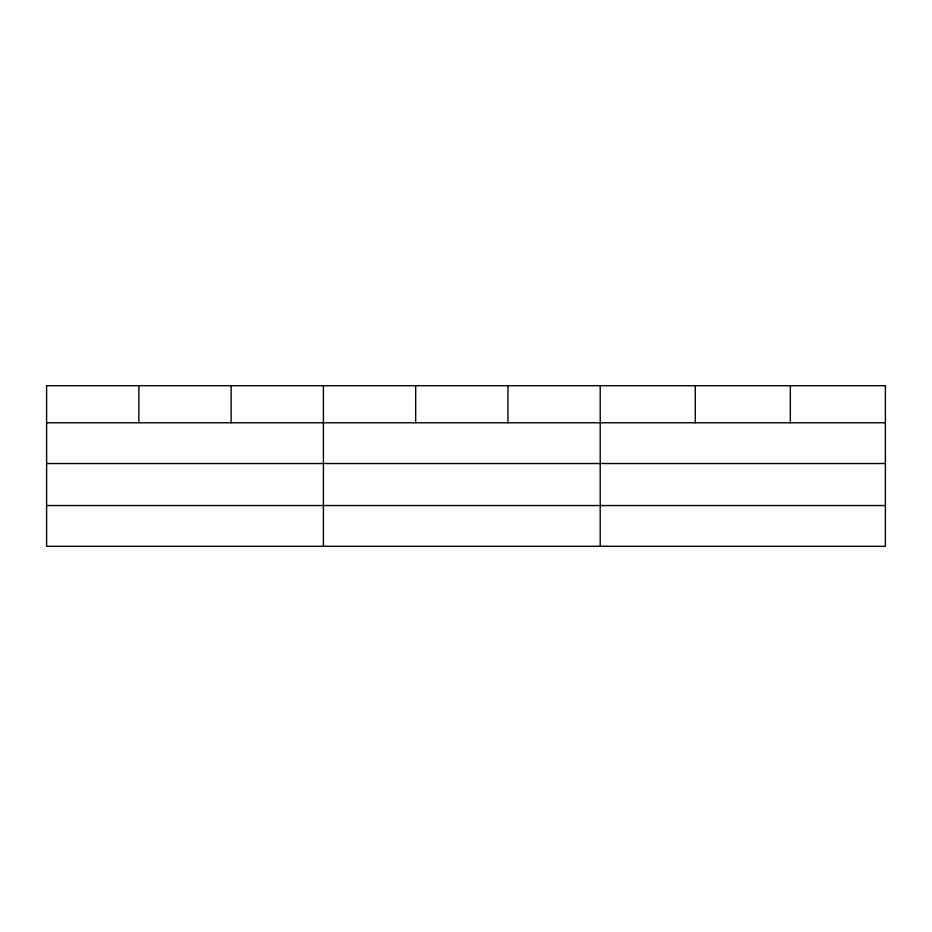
<?xml version="1.0" encoding="UTF-8"?>
<svg xmlns="http://www.w3.org/2000/svg" width="932" height="932" viewBox="0 0 932 932"><rect width="100%" height="100%" fill="white"/><g stroke="black" fill="none" stroke-linecap="round" stroke-linejoin="round"><path stroke-width="1.4" d="M46.6 422.767L885.4 422.767M46.6 463.53L885.4 463.53M46.6 505.54L885.4 505.54M790.336 385.697L790.336 422.767M695.272 385.697L695.272 422.767M600.208 385.697L600.208 546.303M507.94 385.697L507.94 422.767M415.672 385.697L415.672 422.767M323.404 385.697L323.404 546.303M231.136 385.697L231.136 422.767M138.868 385.697L138.868 422.767M885.4 385.697L46.6 385.697L46.6 546.303L885.4 546.303L885.4 385.697"/></g></svg>
